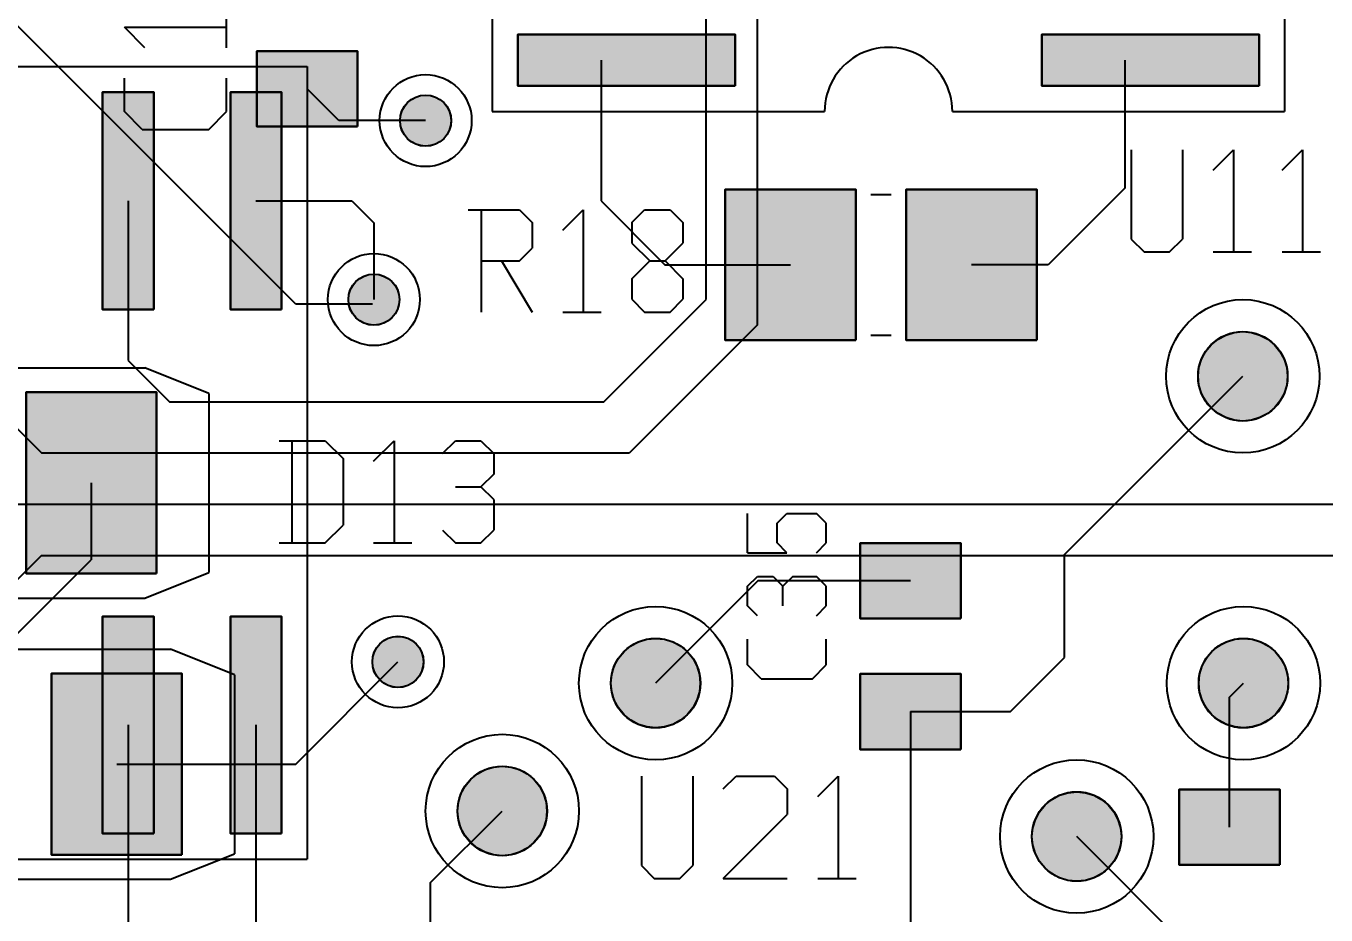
# Model space of a CAD drawing. Header units: millimetres. Extents: x 3 to 131, y 2 to 65.
# Drawn here: x 63 to 75.92, y 21.95 to 30.78 of the extents above; entities that cross this region are included whole.
import ezdxf

# ---------------------------------------------------------------- set-up
doc = ezdxf.new("R2010")
doc.units = ezdxf.units.MM
for name, color, linetype in [('bottom_copper', 7, 'Continuous'), ('bottom_silk', 7, 'Continuous'), ('drill_plated', 7, 'Continuous'), ('top_copper', 7, 'Continuous'), ('top_silk', 7, 'Continuous')]:
    doc.layers.add(name, color=color, linetype=linetype)

msp = doc.modelspace()

# ---------------------------------------------------------------- hatches: boundary and pattern name
at = {"layer": 'bottom_copper', "lineweight": 40}
for points in [[(64.272, 27.968), (63.764, 27.968), (63.764, 30.127), (64.272, 30.127), (64.272, 27.968)], [(65.542, 27.968), (65.034, 27.968), (65.034, 30.127), (65.542, 30.127), (65.542, 27.968)], [(67.223, 29.795), (67.209, 29.747), (67.185, 29.703), (67.154, 29.665), (67.115, 29.633), (67.071, 29.61), (67.023, 29.595), (66.974, 29.59), (66.924, 29.595), (66.877, 29.61), (66.833, 29.633), (66.794, 29.665), (66.763, 29.703), (66.739, 29.747), (66.725, 29.795), (66.72, 29.845), (66.725, 29.894), (66.739, 29.942), (66.763, 29.986), (66.794, 30.024), (66.833, 30.056), (66.877, 30.079), (66.924, 30.094), (66.974, 30.099), (67.023, 30.094), (67.071, 30.079), (67.115, 30.056), (67.154, 30.024), (67.185, 29.986), (67.209, 29.942), (67.223, 29.894), (67.228, 29.845), (67.223, 29.795)], [(66.709, 28.017), (66.694, 27.969), (66.671, 27.925), (66.639, 27.887), (66.601, 27.855), (66.557, 27.832), (66.509, 27.817), (66.46, 27.812), (66.41, 27.817), (66.363, 27.832), (66.319, 27.855), (66.28, 27.887), (66.249, 27.925), (66.225, 27.969), (66.211, 28.017), (66.206, 28.067), (66.211, 28.116), (66.225, 28.164), (66.249, 28.208), (66.28, 28.246), (66.319, 28.278), (66.363, 28.301), (66.41, 28.316), (66.46, 28.32), (66.509, 28.316), (66.557, 28.301), (66.601, 28.278), (66.639, 28.246), (66.671, 28.208), (66.694, 28.164), (66.709, 28.116), (66.714, 28.067), (66.709, 28.017)], [(75.532, 27.218), (75.506, 27.134), (75.465, 27.058), (75.41, 26.99), (75.343, 26.935), (75.266, 26.894), (75.183, 26.869), (75.096, 26.86), (75.009, 26.869), (74.926, 26.894), (74.849, 26.935), (74.781, 26.99), (74.726, 27.058), (74.685, 27.134), (74.66, 27.218), (74.651, 27.305), (74.66, 27.391), (74.685, 27.475), (74.726, 27.551), (74.781, 27.619), (74.849, 27.674), (74.926, 27.715), (75.009, 27.74), (75.096, 27.749), (75.183, 27.74), (75.266, 27.715), (75.343, 27.674), (75.41, 27.619), (75.465, 27.551), (75.506, 27.475), (75.532, 27.391), (75.54, 27.305), (75.532, 27.218)], [(64.272, 22.761), (63.764, 22.761), (63.764, 24.92), (64.272, 24.92), (64.272, 22.761)], [(65.542, 22.761), (65.034, 22.761), (65.034, 24.92), (65.542, 24.92), (65.542, 22.761)], [(66.948, 24.418), (66.933, 24.37), (66.91, 24.326), (66.878, 24.288), (66.84, 24.256), (66.796, 24.233), (66.748, 24.218), (66.699, 24.213), (66.649, 24.218), (66.602, 24.233), (66.558, 24.256), (66.519, 24.288), (66.488, 24.326), (66.464, 24.37), (66.45, 24.418), (66.445, 24.468), (66.45, 24.517), (66.464, 24.565), (66.488, 24.609), (66.519, 24.647), (66.558, 24.679), (66.602, 24.702), (66.649, 24.717), (66.699, 24.721), (66.748, 24.717), (66.796, 24.702), (66.84, 24.679), (66.878, 24.647), (66.91, 24.609), (66.933, 24.565), (66.948, 24.517), (66.953, 24.468), (66.948, 24.418)], [(69.696, 24.17), (69.671, 24.086), (69.629, 24.01), (69.574, 23.942), (69.507, 23.887), (69.43, 23.846), (69.347, 23.821), (69.26, 23.812), (69.173, 23.821), (69.09, 23.846), (69.013, 23.887), (68.946, 23.942), (68.89, 24.01), (68.849, 24.086), (68.824, 24.17), (68.815, 24.256), (68.824, 24.343), (68.849, 24.427), (68.89, 24.503), (68.946, 24.571), (69.013, 24.626), (69.09, 24.667), (69.173, 24.692), (69.26, 24.701), (69.347, 24.692), (69.43, 24.667), (69.507, 24.626), (69.574, 24.571), (69.629, 24.503), (69.671, 24.427), (69.696, 24.343), (69.704, 24.256), (69.696, 24.17)], [(75.538, 24.17), (75.513, 24.086), (75.471, 24.01), (75.416, 23.942), (75.349, 23.887), (75.272, 23.846), (75.189, 23.821), (75.102, 23.812), (75.015, 23.821), (74.932, 23.846), (74.855, 23.887), (74.788, 23.942), (74.732, 24.01), (74.691, 24.086), (74.666, 24.17), (74.657, 24.256), (74.666, 24.343), (74.691, 24.427), (74.732, 24.503), (74.788, 24.571), (74.855, 24.626), (74.932, 24.667), (75.015, 24.692), (75.102, 24.701), (75.189, 24.692), (75.272, 24.667), (75.349, 24.626), (75.416, 24.571), (75.471, 24.503), (75.513, 24.427), (75.538, 24.343), (75.546, 24.256), (75.538, 24.17)], [(68.172, 22.9), (68.147, 22.816), (68.105, 22.74), (68.05, 22.672), (67.983, 22.617), (67.906, 22.576), (67.823, 22.551), (67.736, 22.542), (67.649, 22.551), (67.566, 22.576), (67.489, 22.617), (67.422, 22.672), (67.366, 22.74), (67.325, 22.816), (67.3, 22.9), (67.291, 22.986), (67.3, 23.073), (67.325, 23.157), (67.366, 23.233), (67.422, 23.301), (67.489, 23.356), (67.566, 23.397), (67.649, 23.422), (67.736, 23.431), (67.823, 23.422), (67.906, 23.397), (67.983, 23.356), (68.05, 23.301), (68.105, 23.233), (68.147, 23.157), (68.172, 23.073), (68.18, 22.986), (68.172, 22.9)], [(73.881, 22.646), (73.855, 22.562), (73.814, 22.486), (73.759, 22.418), (73.692, 22.363), (73.615, 22.322), (73.532, 22.297), (73.445, 22.288), (73.358, 22.297), (73.275, 22.322), (73.198, 22.363), (73.13, 22.418), (73.075, 22.486), (73.034, 22.562), (73.009, 22.646), (73, 22.733), (73.009, 22.819), (73.034, 22.903), (73.075, 22.979), (73.13, 23.047), (73.198, 23.102), (73.275, 23.143), (73.358, 23.168), (73.445, 23.177), (73.532, 23.168), (73.615, 23.143), (73.692, 23.102), (73.759, 23.047), (73.814, 22.979), (73.855, 22.903), (73.881, 22.819), (73.889, 22.733), (73.881, 22.646)]]:
    msp.add_hatch(color=7, dxfattribs=at).paths.add_polyline_path(points, flags=0)
at = {"layer": 'drill_plated', "lineweight": 40}
for points in [[(67.223, 29.795), (67.209, 29.747), (67.185, 29.703), (67.154, 29.665), (67.115, 29.633), (67.071, 29.61), (67.023, 29.595), (66.974, 29.59), (66.924, 29.595), (66.877, 29.61), (66.833, 29.633), (66.794, 29.665), (66.763, 29.703), (66.739, 29.747), (66.725, 29.795), (66.72, 29.845), (66.725, 29.894), (66.739, 29.942), (66.763, 29.986), (66.794, 30.024), (66.833, 30.056), (66.877, 30.079), (66.924, 30.094), (66.974, 30.099), (67.023, 30.094), (67.071, 30.079), (67.115, 30.056), (67.154, 30.024), (67.185, 29.986), (67.209, 29.942), (67.223, 29.894), (67.228, 29.845), (67.223, 29.795)], [(66.709, 28.017), (66.694, 27.969), (66.671, 27.925), (66.639, 27.887), (66.601, 27.855), (66.557, 27.832), (66.509, 27.817), (66.46, 27.812), (66.41, 27.817), (66.363, 27.832), (66.319, 27.855), (66.28, 27.887), (66.249, 27.925), (66.225, 27.969), (66.211, 28.017), (66.206, 28.067), (66.211, 28.116), (66.225, 28.164), (66.249, 28.208), (66.28, 28.246), (66.319, 28.278), (66.363, 28.301), (66.41, 28.316), (66.46, 28.32), (66.509, 28.316), (66.557, 28.301), (66.601, 28.278), (66.639, 28.246), (66.671, 28.208), (66.694, 28.164), (66.709, 28.116), (66.714, 28.067), (66.709, 28.017)], [(75.532, 27.218), (75.506, 27.134), (75.465, 27.058), (75.41, 26.99), (75.343, 26.935), (75.266, 26.894), (75.183, 26.869), (75.096, 26.86), (75.009, 26.869), (74.926, 26.894), (74.849, 26.935), (74.781, 26.99), (74.726, 27.058), (74.685, 27.134), (74.66, 27.218), (74.651, 27.305), (74.66, 27.391), (74.685, 27.475), (74.726, 27.551), (74.781, 27.619), (74.849, 27.674), (74.926, 27.715), (75.009, 27.74), (75.096, 27.749), (75.183, 27.74), (75.266, 27.715), (75.343, 27.674), (75.41, 27.619), (75.465, 27.551), (75.506, 27.475), (75.532, 27.391), (75.54, 27.305), (75.532, 27.218)], [(66.948, 24.418), (66.933, 24.37), (66.91, 24.326), (66.878, 24.288), (66.84, 24.256), (66.796, 24.233), (66.748, 24.218), (66.699, 24.213), (66.649, 24.218), (66.602, 24.233), (66.558, 24.256), (66.519, 24.288), (66.488, 24.326), (66.464, 24.37), (66.45, 24.418), (66.445, 24.468), (66.45, 24.517), (66.464, 24.565), (66.488, 24.609), (66.519, 24.647), (66.558, 24.679), (66.602, 24.702), (66.649, 24.717), (66.699, 24.721), (66.748, 24.717), (66.796, 24.702), (66.84, 24.679), (66.878, 24.647), (66.91, 24.609), (66.933, 24.565), (66.948, 24.517), (66.953, 24.468), (66.948, 24.418)], [(69.696, 24.17), (69.671, 24.086), (69.629, 24.01), (69.574, 23.942), (69.507, 23.887), (69.43, 23.846), (69.347, 23.821), (69.26, 23.812), (69.173, 23.821), (69.09, 23.846), (69.013, 23.887), (68.946, 23.942), (68.89, 24.01), (68.849, 24.086), (68.824, 24.17), (68.815, 24.256), (68.824, 24.343), (68.849, 24.427), (68.89, 24.503), (68.946, 24.571), (69.013, 24.626), (69.09, 24.667), (69.173, 24.692), (69.26, 24.701), (69.347, 24.692), (69.43, 24.667), (69.507, 24.626), (69.574, 24.571), (69.629, 24.503), (69.671, 24.427), (69.696, 24.343), (69.704, 24.256), (69.696, 24.17)], [(75.538, 24.17), (75.513, 24.086), (75.471, 24.01), (75.416, 23.942), (75.349, 23.887), (75.272, 23.846), (75.189, 23.821), (75.102, 23.812), (75.015, 23.821), (74.932, 23.846), (74.855, 23.887), (74.788, 23.942), (74.732, 24.01), (74.691, 24.086), (74.666, 24.17), (74.657, 24.256), (74.666, 24.343), (74.691, 24.427), (74.732, 24.503), (74.788, 24.571), (74.855, 24.626), (74.932, 24.667), (75.015, 24.692), (75.102, 24.701), (75.189, 24.692), (75.272, 24.667), (75.349, 24.626), (75.416, 24.571), (75.471, 24.503), (75.513, 24.427), (75.538, 24.343), (75.546, 24.256), (75.538, 24.17)], [(68.172, 22.9), (68.147, 22.816), (68.105, 22.74), (68.05, 22.672), (67.983, 22.617), (67.906, 22.576), (67.823, 22.551), (67.736, 22.542), (67.649, 22.551), (67.566, 22.576), (67.489, 22.617), (67.422, 22.672), (67.366, 22.74), (67.325, 22.816), (67.3, 22.9), (67.291, 22.986), (67.3, 23.073), (67.325, 23.157), (67.366, 23.233), (67.422, 23.301), (67.489, 23.356), (67.566, 23.397), (67.649, 23.422), (67.736, 23.431), (67.823, 23.422), (67.906, 23.397), (67.983, 23.356), (68.05, 23.301), (68.105, 23.233), (68.147, 23.157), (68.172, 23.073), (68.18, 22.986), (68.172, 22.9)], [(73.881, 22.646), (73.855, 22.562), (73.814, 22.486), (73.759, 22.418), (73.692, 22.363), (73.615, 22.322), (73.532, 22.297), (73.445, 22.288), (73.358, 22.297), (73.275, 22.322), (73.198, 22.363), (73.13, 22.418), (73.075, 22.486), (73.034, 22.562), (73.009, 22.646), (73, 22.733), (73.009, 22.819), (73.034, 22.903), (73.075, 22.979), (73.13, 23.047), (73.198, 23.102), (73.275, 23.143), (73.358, 23.168), (73.445, 23.177), (73.532, 23.168), (73.615, 23.143), (73.692, 23.102), (73.759, 23.047), (73.814, 22.979), (73.855, 22.903), (73.881, 22.819), (73.889, 22.733), (73.881, 22.646)]]:
    msp.add_hatch(color=7, dxfattribs=at).paths.add_polyline_path(points, flags=0)
at = {"layer": 'top_copper', "lineweight": 40}
for points in [[(70.05, 30.191), (67.891, 30.191), (67.891, 30.699), (70.05, 30.699), (70.05, 30.191)], [(75.257, 30.191), (73.098, 30.191), (73.098, 30.699), (75.257, 30.699), (75.257, 30.191)], [(66.296, 29.786), (65.296, 29.786), (65.296, 30.535), (66.296, 30.535), (66.296, 29.786)], [(67.223, 29.795), (67.209, 29.747), (67.185, 29.703), (67.154, 29.665), (67.115, 29.633), (67.071, 29.61), (67.023, 29.595), (66.974, 29.59), (66.924, 29.595), (66.877, 29.61), (66.833, 29.633), (66.794, 29.665), (66.763, 29.703), (66.739, 29.747), (66.725, 29.795), (66.72, 29.845), (66.725, 29.894), (66.739, 29.942), (66.763, 29.986), (66.794, 30.024), (66.833, 30.056), (66.877, 30.079), (66.924, 30.094), (66.974, 30.099), (67.023, 30.094), (67.071, 30.079), (67.115, 30.056), (67.154, 30.024), (67.185, 29.986), (67.209, 29.942), (67.223, 29.894), (67.228, 29.845), (67.223, 29.795)], [(71.25, 27.663), (69.95, 27.663), (69.95, 29.162), (71.25, 29.162), (71.25, 27.663)], [(73.05, 27.663), (71.75, 27.663), (71.75, 29.162), (73.05, 29.162), (73.05, 27.663)], [(66.709, 28.017), (66.694, 27.969), (66.671, 27.925), (66.639, 27.887), (66.601, 27.855), (66.557, 27.832), (66.509, 27.817), (66.46, 27.812), (66.41, 27.817), (66.363, 27.832), (66.319, 27.855), (66.28, 27.887), (66.249, 27.925), (66.225, 27.969), (66.211, 28.017), (66.206, 28.067), (66.211, 28.116), (66.225, 28.164), (66.249, 28.208), (66.28, 28.246), (66.319, 28.278), (66.363, 28.301), (66.41, 28.316), (66.46, 28.32), (66.509, 28.316), (66.557, 28.301), (66.601, 28.278), (66.639, 28.246), (66.671, 28.208), (66.694, 28.164), (66.709, 28.116), (66.714, 28.067), (66.709, 28.017)], [(75.532, 27.218), (75.506, 27.134), (75.465, 27.058), (75.41, 26.99), (75.343, 26.935), (75.266, 26.894), (75.183, 26.869), (75.096, 26.86), (75.009, 26.869), (74.926, 26.894), (74.849, 26.935), (74.781, 26.99), (74.726, 27.058), (74.685, 27.134), (74.66, 27.218), (74.651, 27.305), (74.66, 27.391), (74.685, 27.475), (74.726, 27.551), (74.781, 27.619), (74.849, 27.674), (74.926, 27.715), (75.009, 27.74), (75.096, 27.749), (75.183, 27.74), (75.266, 27.715), (75.343, 27.674), (75.41, 27.619), (75.465, 27.551), (75.506, 27.475), (75.532, 27.391), (75.54, 27.305), (75.532, 27.218)], [(64.299, 25.344), (63.003, 25.344), (63.003, 27.147), (64.299, 27.147), (64.299, 25.344)], [(72.294, 24.898), (71.294, 24.898), (71.294, 25.648), (72.294, 25.648), (72.294, 24.898)], [(66.948, 24.418), (66.933, 24.37), (66.91, 24.326), (66.878, 24.288), (66.84, 24.256), (66.796, 24.233), (66.748, 24.218), (66.699, 24.213), (66.649, 24.218), (66.602, 24.233), (66.558, 24.256), (66.519, 24.288), (66.488, 24.326), (66.464, 24.37), (66.45, 24.418), (66.445, 24.468), (66.45, 24.517), (66.464, 24.565), (66.488, 24.609), (66.519, 24.647), (66.558, 24.679), (66.602, 24.702), (66.649, 24.717), (66.699, 24.721), (66.748, 24.717), (66.796, 24.702), (66.84, 24.679), (66.878, 24.647), (66.91, 24.609), (66.933, 24.565), (66.948, 24.517), (66.953, 24.468), (66.948, 24.418)], [(69.696, 24.17), (69.671, 24.086), (69.629, 24.01), (69.574, 23.942), (69.507, 23.887), (69.43, 23.846), (69.347, 23.821), (69.26, 23.812), (69.173, 23.821), (69.09, 23.846), (69.013, 23.887), (68.946, 23.942), (68.89, 24.01), (68.849, 24.086), (68.824, 24.17), (68.815, 24.256), (68.824, 24.343), (68.849, 24.427), (68.89, 24.503), (68.946, 24.571), (69.013, 24.626), (69.09, 24.667), (69.173, 24.692), (69.26, 24.701), (69.347, 24.692), (69.43, 24.667), (69.507, 24.626), (69.574, 24.571), (69.629, 24.503), (69.671, 24.427), (69.696, 24.343), (69.704, 24.256), (69.696, 24.17)], [(75.538, 24.17), (75.513, 24.086), (75.471, 24.01), (75.416, 23.942), (75.349, 23.887), (75.272, 23.846), (75.189, 23.821), (75.102, 23.812), (75.015, 23.821), (74.932, 23.846), (74.855, 23.887), (74.788, 23.942), (74.732, 24.01), (74.691, 24.086), (74.666, 24.17), (74.657, 24.256), (74.666, 24.343), (74.691, 24.427), (74.732, 24.503), (74.788, 24.571), (74.855, 24.626), (74.932, 24.667), (75.015, 24.692), (75.102, 24.701), (75.189, 24.692), (75.272, 24.667), (75.349, 24.626), (75.416, 24.571), (75.471, 24.503), (75.513, 24.427), (75.538, 24.343), (75.546, 24.256), (75.538, 24.17)], [(64.552, 22.55), (63.257, 22.55), (63.257, 24.353), (64.552, 24.353), (64.552, 22.55)], [(72.294, 23.598), (71.294, 23.598), (71.294, 24.348), (72.294, 24.348), (72.294, 23.598)], [(68.172, 22.9), (68.147, 22.816), (68.105, 22.74), (68.05, 22.672), (67.983, 22.617), (67.906, 22.576), (67.823, 22.551), (67.736, 22.542), (67.649, 22.551), (67.566, 22.576), (67.489, 22.617), (67.422, 22.672), (67.366, 22.74), (67.325, 22.816), (67.3, 22.9), (67.291, 22.986), (67.3, 23.073), (67.325, 23.157), (67.366, 23.233), (67.422, 23.301), (67.489, 23.356), (67.566, 23.397), (67.649, 23.422), (67.736, 23.431), (67.823, 23.422), (67.906, 23.397), (67.983, 23.356), (68.05, 23.301), (68.105, 23.233), (68.147, 23.157), (68.172, 23.073), (68.18, 22.986), (68.172, 22.9)], [(73.881, 22.646), (73.855, 22.562), (73.814, 22.486), (73.759, 22.418), (73.692, 22.363), (73.615, 22.322), (73.532, 22.297), (73.445, 22.288), (73.358, 22.297), (73.275, 22.322), (73.198, 22.363), (73.13, 22.418), (73.075, 22.486), (73.034, 22.562), (73.009, 22.646), (73, 22.733), (73.009, 22.819), (73.034, 22.903), (73.075, 22.979), (73.13, 23.047), (73.198, 23.102), (73.275, 23.143), (73.358, 23.168), (73.445, 23.177), (73.532, 23.168), (73.615, 23.143), (73.692, 23.102), (73.759, 23.047), (73.814, 22.979), (73.855, 22.903), (73.881, 22.819), (73.889, 22.733), (73.881, 22.646)], [(75.462, 22.45), (74.462, 22.45), (74.462, 23.2), (75.462, 23.2), (75.462, 22.45)]]:
    msp.add_hatch(color=7, dxfattribs=at).paths.add_polyline_path(points, flags=0)

# ---------------------------------------------------------------- linework, layer by layer
at = {"layer": 'bottom_copper', "color": 7, "lineweight": 40}
for p, q in [((69.762, 28.067), (69.762, 34.416)), ((70.27, 34.163), (70.27, 27.812)), ((64.272, 30.127), (63.764, 30.127)), ((63.764, 30.127), (63.764, 27.968)), ((64.272, 27.968), (64.272, 30.127)), ((65.542, 30.127), (65.034, 30.127)), ((65.034, 30.127), (65.034, 27.968)), ((65.542, 27.968), (65.542, 30.127)), ((64.018, 29.048), (64.018, 27.461)), ((65.288, 29.048), (66.241, 29.048)), ((66.241, 29.048), (66.46, 28.828)), ((66.46, 28.828), (66.46, 28.067)), ((68.746, 27.05), (69.762, 28.067)), ((63.764, 27.968), (64.272, 27.968)), ((65.034, 27.968), (65.542, 27.968)), ((70.27, 27.812), (69, 26.543)), ((64.018, 27.461), (64.428, 27.05)), ((64.428, 27.05), (68.746, 27.05)), ((62.748, 26.953), (63.158, 26.543)), ((63.158, 26.543), (69, 26.543)), ((62.396, 26.035), (80.938, 26.035)), ((63.158, 25.526), (62.748, 25.117)), ((63.158, 25.526), (80.684, 25.526)), ((64.272, 24.92), (63.764, 24.92)), ((63.764, 24.92), (63.764, 22.761)), ((64.272, 22.761), (64.272, 24.92)), ((65.542, 24.92), (65.034, 24.92)), ((65.034, 24.92), (65.034, 22.761)), ((65.542, 22.761), (65.542, 24.92)), ((64.018, 23.841), (64.018, 21.307)), ((65.288, 23.841), (65.288, 20.545)), ((63.764, 22.761), (64.272, 22.761)), ((65.034, 22.761), (65.542, 22.761))]:
    msp.add_line(p, q, dxfattribs=at)
for points in [[(64.272, 27.968), (63.764, 27.968), (63.764, 30.127), (64.272, 30.127), (64.272, 27.968)], [(65.542, 27.968), (65.034, 27.968), (65.034, 30.127), (65.542, 30.127), (65.542, 27.968)], [(67.223, 29.795), (67.209, 29.747), (67.185, 29.703), (67.154, 29.665), (67.115, 29.633), (67.071, 29.61), (67.023, 29.595), (66.974, 29.59), (66.924, 29.595), (66.877, 29.61), (66.833, 29.633), (66.794, 29.665), (66.763, 29.703), (66.739, 29.747), (66.725, 29.795), (66.72, 29.845), (66.725, 29.894), (66.739, 29.942), (66.763, 29.986), (66.794, 30.024), (66.833, 30.056), (66.877, 30.079), (66.924, 30.094), (66.974, 30.099), (67.023, 30.094), (67.071, 30.079), (67.115, 30.056), (67.154, 30.024), (67.185, 29.986), (67.209, 29.942), (67.223, 29.894), (67.228, 29.845), (67.223, 29.795)], [(66.709, 28.017), (66.694, 27.969), (66.671, 27.925), (66.639, 27.887), (66.601, 27.855), (66.557, 27.832), (66.509, 27.817), (66.46, 27.812), (66.41, 27.817), (66.363, 27.832), (66.319, 27.855), (66.28, 27.887), (66.249, 27.925), (66.225, 27.969), (66.211, 28.017), (66.206, 28.067), (66.211, 28.116), (66.225, 28.164), (66.249, 28.208), (66.28, 28.246), (66.319, 28.278), (66.363, 28.301), (66.41, 28.316), (66.46, 28.32), (66.509, 28.316), (66.557, 28.301), (66.601, 28.278), (66.639, 28.246), (66.671, 28.208), (66.694, 28.164), (66.709, 28.116), (66.714, 28.067), (66.709, 28.017)], [(75.532, 27.218), (75.506, 27.134), (75.465, 27.058), (75.41, 26.99), (75.343, 26.935), (75.266, 26.894), (75.183, 26.869), (75.096, 26.86), (75.009, 26.869), (74.926, 26.894), (74.849, 26.935), (74.781, 26.99), (74.726, 27.058), (74.685, 27.134), (74.66, 27.218), (74.651, 27.305), (74.66, 27.391), (74.685, 27.475), (74.726, 27.551), (74.781, 27.619), (74.849, 27.674), (74.926, 27.715), (75.009, 27.74), (75.096, 27.749), (75.183, 27.74), (75.266, 27.715), (75.343, 27.674), (75.41, 27.619), (75.465, 27.551), (75.506, 27.475), (75.532, 27.391), (75.54, 27.305), (75.532, 27.218)], [(64.272, 22.761), (63.764, 22.761), (63.764, 24.92), (64.272, 24.92), (64.272, 22.761)], [(65.542, 22.761), (65.034, 22.761), (65.034, 24.92), (65.542, 24.92), (65.542, 22.761)], [(66.948, 24.418), (66.933, 24.37), (66.91, 24.326), (66.878, 24.288), (66.84, 24.256), (66.796, 24.233), (66.748, 24.218), (66.699, 24.213), (66.649, 24.218), (66.602, 24.233), (66.558, 24.256), (66.519, 24.288), (66.488, 24.326), (66.464, 24.37), (66.45, 24.418), (66.445, 24.468), (66.45, 24.517), (66.464, 24.565), (66.488, 24.609), (66.519, 24.647), (66.558, 24.679), (66.602, 24.702), (66.649, 24.717), (66.699, 24.721), (66.748, 24.717), (66.796, 24.702), (66.84, 24.679), (66.878, 24.647), (66.91, 24.609), (66.933, 24.565), (66.948, 24.517), (66.953, 24.468), (66.948, 24.418)], [(69.696, 24.17), (69.671, 24.086), (69.629, 24.01), (69.574, 23.942), (69.507, 23.887), (69.43, 23.846), (69.347, 23.821), (69.26, 23.812), (69.173, 23.821), (69.09, 23.846), (69.013, 23.887), (68.946, 23.942), (68.89, 24.01), (68.849, 24.086), (68.824, 24.17), (68.815, 24.256), (68.824, 24.343), (68.849, 24.427), (68.89, 24.503), (68.946, 24.571), (69.013, 24.626), (69.09, 24.667), (69.173, 24.692), (69.26, 24.701), (69.347, 24.692), (69.43, 24.667), (69.507, 24.626), (69.574, 24.571), (69.629, 24.503), (69.671, 24.427), (69.696, 24.343), (69.704, 24.256), (69.696, 24.17)], [(75.538, 24.17), (75.513, 24.086), (75.471, 24.01), (75.416, 23.942), (75.349, 23.887), (75.272, 23.846), (75.189, 23.821), (75.102, 23.812), (75.015, 23.821), (74.932, 23.846), (74.855, 23.887), (74.788, 23.942), (74.732, 24.01), (74.691, 24.086), (74.666, 24.17), (74.657, 24.256), (74.666, 24.343), (74.691, 24.427), (74.732, 24.503), (74.788, 24.571), (74.855, 24.626), (74.932, 24.667), (75.015, 24.692), (75.102, 24.701), (75.189, 24.692), (75.272, 24.667), (75.349, 24.626), (75.416, 24.571), (75.471, 24.503), (75.513, 24.427), (75.538, 24.343), (75.546, 24.256), (75.538, 24.17)], [(68.172, 22.9), (68.147, 22.816), (68.105, 22.74), (68.05, 22.672), (67.983, 22.617), (67.906, 22.576), (67.823, 22.551), (67.736, 22.542), (67.649, 22.551), (67.566, 22.576), (67.489, 22.617), (67.422, 22.672), (67.366, 22.74), (67.325, 22.816), (67.3, 22.9), (67.291, 22.986), (67.3, 23.073), (67.325, 23.157), (67.366, 23.233), (67.422, 23.301), (67.489, 23.356), (67.566, 23.397), (67.649, 23.422), (67.736, 23.431), (67.823, 23.422), (67.906, 23.397), (67.983, 23.356), (68.05, 23.301), (68.105, 23.233), (68.147, 23.157), (68.172, 23.073), (68.18, 22.986), (68.172, 22.9)], [(73.881, 22.646), (73.855, 22.562), (73.814, 22.486), (73.759, 22.418), (73.692, 22.363), (73.615, 22.322), (73.532, 22.297), (73.445, 22.288), (73.358, 22.297), (73.275, 22.322), (73.198, 22.363), (73.13, 22.418), (73.075, 22.486), (73.034, 22.562), (73.009, 22.646), (73, 22.733), (73.009, 22.819), (73.034, 22.903), (73.075, 22.979), (73.13, 23.047), (73.198, 23.102), (73.275, 23.143), (73.358, 23.168), (73.445, 23.177), (73.532, 23.168), (73.615, 23.143), (73.692, 23.102), (73.759, 23.047), (73.814, 22.979), (73.855, 22.903), (73.881, 22.819), (73.889, 22.733), (73.881, 22.646)]]:
    msp.add_lwpolyline(points, close=True, dxfattribs=at)
for centre, major_axis in [((66.974, 29.845), (0.457, 0)), ((66.974, 29.845), (0.254, 0)), ((66.46, 28.067), (0.457, 0)), ((66.46, 28.067), (0.254, 0)), ((75.096, 27.305), (0.762, 0)), ((75.096, 27.305), (0.445, 0)), ((69.26, 24.256), (0.762, 0)), ((75.102, 24.256), (0.762, 0)), ((66.699, 24.468), (0.457, 0)), ((66.699, 24.468), (0.254, 0)), ((69.26, 24.256), (0.445, 0)), ((75.102, 24.256), (0.445, 0)), ((67.736, 22.986), (0.762, 0)), ((67.736, 22.986), (0.445, 0)), ((73.445, 22.733), (0.762, 0)), ((73.445, 22.733), (0.445, 0))]:
    msp.add_ellipse(centre, major_axis=major_axis, ratio=1, dxfattribs=at)
at = {"layer": 'bottom_silk', "color": 7, "lineweight": 40}
for p, q in [((55.89, 30.381), (65.796, 30.381)), ((65.796, 30.381), (65.796, 22.507)), ((55.89, 22.507), (65.796, 22.507))]:
    msp.add_line(p, q, dxfattribs=at)
at = {"layer": 'drill_plated', "color": 7, "lineweight": 40}
for points in [[(67.223, 29.795), (67.209, 29.747), (67.185, 29.703), (67.154, 29.665), (67.115, 29.633), (67.071, 29.61), (67.023, 29.595), (66.974, 29.59), (66.924, 29.595), (66.877, 29.61), (66.833, 29.633), (66.794, 29.665), (66.763, 29.703), (66.739, 29.747), (66.725, 29.795), (66.72, 29.845), (66.725, 29.894), (66.739, 29.942), (66.763, 29.986), (66.794, 30.024), (66.833, 30.056), (66.877, 30.079), (66.924, 30.094), (66.974, 30.099), (67.023, 30.094), (67.071, 30.079), (67.115, 30.056), (67.154, 30.024), (67.185, 29.986), (67.209, 29.942), (67.223, 29.894), (67.228, 29.845), (67.223, 29.795)], [(66.709, 28.017), (66.694, 27.969), (66.671, 27.925), (66.639, 27.887), (66.601, 27.855), (66.557, 27.832), (66.509, 27.817), (66.46, 27.812), (66.41, 27.817), (66.363, 27.832), (66.319, 27.855), (66.28, 27.887), (66.249, 27.925), (66.225, 27.969), (66.211, 28.017), (66.206, 28.067), (66.211, 28.116), (66.225, 28.164), (66.249, 28.208), (66.28, 28.246), (66.319, 28.278), (66.363, 28.301), (66.41, 28.316), (66.46, 28.32), (66.509, 28.316), (66.557, 28.301), (66.601, 28.278), (66.639, 28.246), (66.671, 28.208), (66.694, 28.164), (66.709, 28.116), (66.714, 28.067), (66.709, 28.017)], [(75.532, 27.218), (75.506, 27.134), (75.465, 27.058), (75.41, 26.99), (75.343, 26.935), (75.266, 26.894), (75.183, 26.869), (75.096, 26.86), (75.009, 26.869), (74.926, 26.894), (74.849, 26.935), (74.781, 26.99), (74.726, 27.058), (74.685, 27.134), (74.66, 27.218), (74.651, 27.305), (74.66, 27.391), (74.685, 27.475), (74.726, 27.551), (74.781, 27.619), (74.849, 27.674), (74.926, 27.715), (75.009, 27.74), (75.096, 27.749), (75.183, 27.74), (75.266, 27.715), (75.343, 27.674), (75.41, 27.619), (75.465, 27.551), (75.506, 27.475), (75.532, 27.391), (75.54, 27.305), (75.532, 27.218)], [(66.948, 24.418), (66.933, 24.37), (66.91, 24.326), (66.878, 24.288), (66.84, 24.256), (66.796, 24.233), (66.748, 24.218), (66.699, 24.213), (66.649, 24.218), (66.602, 24.233), (66.558, 24.256), (66.519, 24.288), (66.488, 24.326), (66.464, 24.37), (66.45, 24.418), (66.445, 24.468), (66.45, 24.517), (66.464, 24.565), (66.488, 24.609), (66.519, 24.647), (66.558, 24.679), (66.602, 24.702), (66.649, 24.717), (66.699, 24.721), (66.748, 24.717), (66.796, 24.702), (66.84, 24.679), (66.878, 24.647), (66.91, 24.609), (66.933, 24.565), (66.948, 24.517), (66.953, 24.468), (66.948, 24.418)], [(69.696, 24.17), (69.671, 24.086), (69.629, 24.01), (69.574, 23.942), (69.507, 23.887), (69.43, 23.846), (69.347, 23.821), (69.26, 23.812), (69.173, 23.821), (69.09, 23.846), (69.013, 23.887), (68.946, 23.942), (68.89, 24.01), (68.849, 24.086), (68.824, 24.17), (68.815, 24.256), (68.824, 24.343), (68.849, 24.427), (68.89, 24.503), (68.946, 24.571), (69.013, 24.626), (69.09, 24.667), (69.173, 24.692), (69.26, 24.701), (69.347, 24.692), (69.43, 24.667), (69.507, 24.626), (69.574, 24.571), (69.629, 24.503), (69.671, 24.427), (69.696, 24.343), (69.704, 24.256), (69.696, 24.17)], [(75.538, 24.17), (75.513, 24.086), (75.471, 24.01), (75.416, 23.942), (75.349, 23.887), (75.272, 23.846), (75.189, 23.821), (75.102, 23.812), (75.015, 23.821), (74.932, 23.846), (74.855, 23.887), (74.788, 23.942), (74.732, 24.01), (74.691, 24.086), (74.666, 24.17), (74.657, 24.256), (74.666, 24.343), (74.691, 24.427), (74.732, 24.503), (74.788, 24.571), (74.855, 24.626), (74.932, 24.667), (75.015, 24.692), (75.102, 24.701), (75.189, 24.692), (75.272, 24.667), (75.349, 24.626), (75.416, 24.571), (75.471, 24.503), (75.513, 24.427), (75.538, 24.343), (75.546, 24.256), (75.538, 24.17)], [(68.172, 22.9), (68.147, 22.816), (68.105, 22.74), (68.05, 22.672), (67.983, 22.617), (67.906, 22.576), (67.823, 22.551), (67.736, 22.542), (67.649, 22.551), (67.566, 22.576), (67.489, 22.617), (67.422, 22.672), (67.366, 22.74), (67.325, 22.816), (67.3, 22.9), (67.291, 22.986), (67.3, 23.073), (67.325, 23.157), (67.366, 23.233), (67.422, 23.301), (67.489, 23.356), (67.566, 23.397), (67.649, 23.422), (67.736, 23.431), (67.823, 23.422), (67.906, 23.397), (67.983, 23.356), (68.05, 23.301), (68.105, 23.233), (68.147, 23.157), (68.172, 23.073), (68.18, 22.986), (68.172, 22.9)], [(73.881, 22.646), (73.855, 22.562), (73.814, 22.486), (73.759, 22.418), (73.692, 22.363), (73.615, 22.322), (73.532, 22.297), (73.445, 22.288), (73.358, 22.297), (73.275, 22.322), (73.198, 22.363), (73.13, 22.418), (73.075, 22.486), (73.034, 22.562), (73.009, 22.646), (73, 22.733), (73.009, 22.819), (73.034, 22.903), (73.075, 22.979), (73.13, 23.047), (73.198, 23.102), (73.275, 23.143), (73.358, 23.168), (73.445, 23.177), (73.532, 23.168), (73.615, 23.143), (73.692, 23.102), (73.759, 23.047), (73.814, 22.979), (73.855, 22.903), (73.881, 22.819), (73.889, 22.733), (73.881, 22.646)]]:
    msp.add_lwpolyline(points, close=True, dxfattribs=at)
for centre, major_axis in [((66.974, 29.845), (0.254, 0)), ((66.46, 28.067), (0.254, 0)), ((75.096, 27.305), (0.445, 0)), ((66.699, 24.468), (0.254, 0)), ((69.26, 24.256), (0.445, 0)), ((75.102, 24.256), (0.445, 0)), ((67.736, 22.986), (0.445, 0)), ((73.445, 22.733), (0.445, 0))]:
    msp.add_ellipse(centre, major_axis=major_axis, ratio=1, dxfattribs=at)
at = {"layer": 'top_copper', "color": 7, "lineweight": 40}
for p, q in [((65.683, 28.023), (62.889, 30.817)), ((67.891, 30.699), (67.891, 30.191)), ((70.05, 30.699), (67.891, 30.699)), ((70.05, 30.191), (70.05, 30.699)), ((73.098, 30.699), (73.098, 30.191)), ((75.257, 30.699), (73.098, 30.699)), ((75.257, 30.191), (75.257, 30.699)), ((65.296, 30.535), (65.296, 29.786)), ((66.296, 30.535), (65.296, 30.535)), ((66.296, 29.786), (66.296, 30.535)), ((68.717, 30.445), (68.717, 29.048)), ((73.924, 30.445), (73.924, 29.175)), ((66.112, 29.845), (65.796, 30.161)), ((67.891, 30.191), (70.05, 30.191)), ((73.098, 30.191), (75.257, 30.191)), ((65.296, 29.786), (66.296, 29.786)), ((66.974, 29.845), (66.112, 29.845)), ((71.25, 29.162), (69.95, 29.162)), ((69.95, 29.162), (69.95, 27.663)), ((71.25, 27.663), (71.25, 29.162)), ((73.05, 29.162), (71.75, 29.162)), ((71.75, 29.162), (71.75, 27.663)), ((73.05, 27.663), (73.05, 29.162)), ((73.924, 29.175), (73.162, 28.413)), ((68.717, 29.048), (69.352, 28.413)), ((69.352, 28.413), (70.6, 28.413)), ((73.162, 28.413), (72.4, 28.413)), ((66.445, 28.023), (65.683, 28.023)), ((69.95, 27.663), (71.25, 27.663)), ((71.75, 27.663), (73.05, 27.663)), ((73.324, 25.533), (75.096, 27.305)), ((64.299, 27.147), (63.003, 27.147)), ((63.003, 27.147), (63.003, 25.344)), ((64.299, 25.344), (64.299, 27.147)), ((63.651, 26.245), (63.651, 25.483)), ((71.294, 25.648), (71.294, 24.898)), ((72.294, 25.648), (71.294, 25.648)), ((72.294, 24.898), (72.294, 25.648)), ((62.025, 23.858), (63.651, 25.483)), ((73.324, 24.511), (73.324, 25.533)), ((63.003, 25.344), (64.299, 25.344)), ((70.276, 25.273), (69.26, 24.256)), ((71.794, 25.273), (70.276, 25.273)), ((71.294, 24.898), (72.294, 24.898)), ((65.683, 23.451), (66.699, 24.468)), ((72.786, 23.973), (73.324, 24.511)), ((64.552, 24.353), (63.257, 24.353)), ((63.257, 24.353), (63.257, 22.55)), ((64.552, 22.55), (64.552, 24.353)), ((71.294, 24.348), (71.294, 23.598)), ((72.294, 24.348), (71.294, 24.348)), ((72.294, 23.598), (72.294, 24.348)), ((74.962, 24.116), (75.102, 24.256)), ((74.962, 22.825), (74.962, 24.116)), ((71.794, 23.973), (72.786, 23.973)), ((71.794, 23.973), (71.794, 21.865)), ((71.294, 23.598), (72.294, 23.598)), ((63.905, 23.451), (65.683, 23.451)), ((74.462, 23.2), (74.462, 22.45)), ((75.462, 23.2), (74.462, 23.2)), ((75.462, 22.45), (75.462, 23.2)), ((67.024, 22.275), (67.736, 22.986)), ((74.653, 21.525), (73.445, 22.733)), ((63.257, 22.55), (64.552, 22.55)), ((74.462, 22.45), (75.462, 22.45)), ((67.024, 21.428), (67.024, 22.275))]:
    msp.add_line(p, q, dxfattribs=at)
for points in [[(70.05, 30.191), (67.891, 30.191), (67.891, 30.699), (70.05, 30.699), (70.05, 30.191)], [(75.257, 30.191), (73.098, 30.191), (73.098, 30.699), (75.257, 30.699), (75.257, 30.191)], [(66.296, 29.786), (65.296, 29.786), (65.296, 30.535), (66.296, 30.535), (66.296, 29.786)], [(67.223, 29.795), (67.209, 29.747), (67.185, 29.703), (67.154, 29.665), (67.115, 29.633), (67.071, 29.61), (67.023, 29.595), (66.974, 29.59), (66.924, 29.595), (66.877, 29.61), (66.833, 29.633), (66.794, 29.665), (66.763, 29.703), (66.739, 29.747), (66.725, 29.795), (66.72, 29.845), (66.725, 29.894), (66.739, 29.942), (66.763, 29.986), (66.794, 30.024), (66.833, 30.056), (66.877, 30.079), (66.924, 30.094), (66.974, 30.099), (67.023, 30.094), (67.071, 30.079), (67.115, 30.056), (67.154, 30.024), (67.185, 29.986), (67.209, 29.942), (67.223, 29.894), (67.228, 29.845), (67.223, 29.795)], [(71.25, 27.663), (69.95, 27.663), (69.95, 29.162), (71.25, 29.162), (71.25, 27.663)], [(73.05, 27.663), (71.75, 27.663), (71.75, 29.162), (73.05, 29.162), (73.05, 27.663)], [(66.709, 28.017), (66.694, 27.969), (66.671, 27.925), (66.639, 27.887), (66.601, 27.855), (66.557, 27.832), (66.509, 27.817), (66.46, 27.812), (66.41, 27.817), (66.363, 27.832), (66.319, 27.855), (66.28, 27.887), (66.249, 27.925), (66.225, 27.969), (66.211, 28.017), (66.206, 28.067), (66.211, 28.116), (66.225, 28.164), (66.249, 28.208), (66.28, 28.246), (66.319, 28.278), (66.363, 28.301), (66.41, 28.316), (66.46, 28.32), (66.509, 28.316), (66.557, 28.301), (66.601, 28.278), (66.639, 28.246), (66.671, 28.208), (66.694, 28.164), (66.709, 28.116), (66.714, 28.067), (66.709, 28.017)], [(75.532, 27.218), (75.506, 27.134), (75.465, 27.058), (75.41, 26.99), (75.343, 26.935), (75.266, 26.894), (75.183, 26.869), (75.096, 26.86), (75.009, 26.869), (74.926, 26.894), (74.849, 26.935), (74.781, 26.99), (74.726, 27.058), (74.685, 27.134), (74.66, 27.218), (74.651, 27.305), (74.66, 27.391), (74.685, 27.475), (74.726, 27.551), (74.781, 27.619), (74.849, 27.674), (74.926, 27.715), (75.009, 27.74), (75.096, 27.749), (75.183, 27.74), (75.266, 27.715), (75.343, 27.674), (75.41, 27.619), (75.465, 27.551), (75.506, 27.475), (75.532, 27.391), (75.54, 27.305), (75.532, 27.218)], [(64.299, 25.344), (63.003, 25.344), (63.003, 27.147), (64.299, 27.147), (64.299, 25.344)], [(72.294, 24.898), (71.294, 24.898), (71.294, 25.648), (72.294, 25.648), (72.294, 24.898)], [(66.948, 24.418), (66.933, 24.37), (66.91, 24.326), (66.878, 24.288), (66.84, 24.256), (66.796, 24.233), (66.748, 24.218), (66.699, 24.213), (66.649, 24.218), (66.602, 24.233), (66.558, 24.256), (66.519, 24.288), (66.488, 24.326), (66.464, 24.37), (66.45, 24.418), (66.445, 24.468), (66.45, 24.517), (66.464, 24.565), (66.488, 24.609), (66.519, 24.647), (66.558, 24.679), (66.602, 24.702), (66.649, 24.717), (66.699, 24.721), (66.748, 24.717), (66.796, 24.702), (66.84, 24.679), (66.878, 24.647), (66.91, 24.609), (66.933, 24.565), (66.948, 24.517), (66.953, 24.468), (66.948, 24.418)], [(69.696, 24.17), (69.671, 24.086), (69.629, 24.01), (69.574, 23.942), (69.507, 23.887), (69.43, 23.846), (69.347, 23.821), (69.26, 23.812), (69.173, 23.821), (69.09, 23.846), (69.013, 23.887), (68.946, 23.942), (68.89, 24.01), (68.849, 24.086), (68.824, 24.17), (68.815, 24.256), (68.824, 24.343), (68.849, 24.427), (68.89, 24.503), (68.946, 24.571), (69.013, 24.626), (69.09, 24.667), (69.173, 24.692), (69.26, 24.701), (69.347, 24.692), (69.43, 24.667), (69.507, 24.626), (69.574, 24.571), (69.629, 24.503), (69.671, 24.427), (69.696, 24.343), (69.704, 24.256), (69.696, 24.17)], [(75.538, 24.17), (75.513, 24.086), (75.471, 24.01), (75.416, 23.942), (75.349, 23.887), (75.272, 23.846), (75.189, 23.821), (75.102, 23.812), (75.015, 23.821), (74.932, 23.846), (74.855, 23.887), (74.788, 23.942), (74.732, 24.01), (74.691, 24.086), (74.666, 24.17), (74.657, 24.256), (74.666, 24.343), (74.691, 24.427), (74.732, 24.503), (74.788, 24.571), (74.855, 24.626), (74.932, 24.667), (75.015, 24.692), (75.102, 24.701), (75.189, 24.692), (75.272, 24.667), (75.349, 24.626), (75.416, 24.571), (75.471, 24.503), (75.513, 24.427), (75.538, 24.343), (75.546, 24.256), (75.538, 24.17)], [(64.552, 22.55), (63.257, 22.55), (63.257, 24.353), (64.552, 24.353), (64.552, 22.55)], [(72.294, 23.598), (71.294, 23.598), (71.294, 24.348), (72.294, 24.348), (72.294, 23.598)], [(68.172, 22.9), (68.147, 22.816), (68.105, 22.74), (68.05, 22.672), (67.983, 22.617), (67.906, 22.576), (67.823, 22.551), (67.736, 22.542), (67.649, 22.551), (67.566, 22.576), (67.489, 22.617), (67.422, 22.672), (67.366, 22.74), (67.325, 22.816), (67.3, 22.9), (67.291, 22.986), (67.3, 23.073), (67.325, 23.157), (67.366, 23.233), (67.422, 23.301), (67.489, 23.356), (67.566, 23.397), (67.649, 23.422), (67.736, 23.431), (67.823, 23.422), (67.906, 23.397), (67.983, 23.356), (68.05, 23.301), (68.105, 23.233), (68.147, 23.157), (68.172, 23.073), (68.18, 22.986), (68.172, 22.9)], [(73.881, 22.646), (73.855, 22.562), (73.814, 22.486), (73.759, 22.418), (73.692, 22.363), (73.615, 22.322), (73.532, 22.297), (73.445, 22.288), (73.358, 22.297), (73.275, 22.322), (73.198, 22.363), (73.13, 22.418), (73.075, 22.486), (73.034, 22.562), (73.009, 22.646), (73, 22.733), (73.009, 22.819), (73.034, 22.903), (73.075, 22.979), (73.13, 23.047), (73.198, 23.102), (73.275, 23.143), (73.358, 23.168), (73.445, 23.177), (73.532, 23.168), (73.615, 23.143), (73.692, 23.102), (73.759, 23.047), (73.814, 22.979), (73.855, 22.903), (73.881, 22.819), (73.889, 22.733), (73.881, 22.646)], [(75.462, 22.45), (74.462, 22.45), (74.462, 23.2), (75.462, 23.2), (75.462, 22.45)]]:
    msp.add_lwpolyline(points, close=True, dxfattribs=at)
for centre, major_axis in [((66.974, 29.845), (0.457, 0)), ((66.974, 29.845), (0.254, 0)), ((66.46, 28.067), (0.457, 0)), ((66.46, 28.067), (0.254, 0)), ((75.096, 27.305), (0.762, 0)), ((75.096, 27.305), (0.445, 0)), ((69.26, 24.256), (0.762, 0)), ((75.102, 24.256), (0.762, 0)), ((66.699, 24.468), (0.457, 0)), ((66.699, 24.468), (0.254, 0)), ((69.26, 24.256), (0.445, 0)), ((75.102, 24.256), (0.445, 0)), ((67.736, 22.986), (0.762, 0)), ((67.736, 22.986), (0.445, 0)), ((73.445, 22.733), (0.762, 0)), ((73.445, 22.733), (0.445, 0))]:
    msp.add_ellipse(centre, major_axis=major_axis, ratio=1, dxfattribs=at)
at = {"layer": 'top_silk', "color": 7, "lineweight": 40}
for p, q in [((67.637, 34.763), (67.637, 29.937)), ((75.511, 34.763), (75.511, 29.937)), ((64.996, 30.569), (64.996, 30.95)), ((64.183, 30.569), (63.98, 30.773)), ((63.98, 30.773), (64.996, 30.773)), ((63.98, 29.934), (63.98, 30.265)), ((64.996, 29.934), (64.996, 30.265)), ((64.157, 29.756), (63.98, 29.934)), ((64.818, 29.756), (64.996, 29.934)), ((67.637, 29.937), (70.939, 29.937)), ((72.209, 29.937), (75.511, 29.937)), ((64.157, 29.756), (64.818, 29.756)), ((73.987, 29.556), (73.987, 28.667)), ((74.495, 29.556), (74.495, 28.667)), ((74.8, 29.352), (75.003, 29.556)), ((75.003, 29.556), (75.003, 28.54)), ((75.486, 29.352), (75.689, 29.556)), ((75.689, 29.556), (75.689, 28.54)), ((71.4, 29.112), (71.6, 29.112)), ((67.398, 28.959), (67.906, 28.959)), ((67.525, 28.959), (67.525, 27.943)), ((67.906, 28.959), (68.033, 28.832)), ((68.338, 28.756), (68.541, 28.959)), ((68.541, 28.959), (68.541, 27.943)), ((69.023, 28.832), (69.15, 28.959)), ((69.15, 28.959), (69.404, 28.959)), ((69.404, 28.959), (69.531, 28.832)), ((68.033, 28.832), (68.033, 28.578)), ((69.023, 28.832), (69.023, 28.628)), ((69.531, 28.832), (69.531, 28.628)), ((67.906, 28.451), (68.033, 28.578)), ((69.023, 28.628), (69.201, 28.451)), ((69.354, 28.451), (69.531, 28.628)), ((73.987, 28.667), (74.114, 28.54)), ((74.368, 28.54), (74.495, 28.667)), ((67.525, 28.451), (67.906, 28.451)), ((67.728, 28.451), (68.033, 27.943)), ((69.023, 28.273), (69.201, 28.451)), ((69.201, 28.451), (69.354, 28.451)), ((69.354, 28.451), (69.531, 28.273)), ((74.114, 28.54), (74.368, 28.54)), ((74.8, 28.54), (75.181, 28.54)), ((75.486, 28.54), (75.867, 28.54)), ((69.023, 28.273), (69.023, 28.07)), ((69.531, 28.273), (69.531, 28.07)), ((69.023, 28.07), (69.15, 27.943)), ((69.404, 27.943), (69.531, 28.07)), ((68.338, 27.943), (68.719, 27.943)), ((69.15, 27.943), (69.404, 27.943)), ((71.4, 27.713), (71.6, 27.713)), ((60.857, 27.389), (64.184, 27.389)), ((64.819, 27.134), (64.184, 27.389)), ((64.819, 27.134), (64.819, 25.357)), ((65.518, 26.665), (65.975, 26.665)), ((65.645, 26.665), (65.645, 25.649)), ((65.975, 26.665), (66.153, 26.487)), ((66.457, 26.461), (66.661, 26.665)), ((66.661, 26.665), (66.661, 25.649)), ((67.143, 26.538), (67.27, 26.665)), ((67.27, 26.665), (67.524, 26.665)), ((67.524, 26.665), (67.651, 26.538)), ((66.153, 26.487), (66.153, 25.826)), ((67.651, 26.538), (67.651, 26.334)), ((67.651, 26.334), (67.524, 26.207)), ((67.27, 26.207), (67.524, 26.207)), ((67.651, 26.08), (67.524, 26.207)), ((67.651, 26.08), (67.651, 25.776)), ((70.173, 25.552), (70.173, 25.943)), ((70.467, 25.846), (70.564, 25.943)), ((70.467, 25.65), (70.467, 25.846)), ((70.564, 25.943), (70.858, 25.943)), ((70.956, 25.846), (70.858, 25.943)), ((70.956, 25.65), (70.956, 25.846)), ((65.975, 25.649), (66.153, 25.826)), ((67.143, 25.776), (67.27, 25.649)), ((67.524, 25.649), (67.651, 25.776)), ((65.518, 25.649), (65.975, 25.649)), ((66.457, 25.649), (66.838, 25.649)), ((67.27, 25.649), (67.524, 25.649)), ((70.564, 25.552), (70.467, 25.65)), ((70.858, 25.552), (70.956, 25.65)), ((70.173, 25.552), (70.564, 25.552)), ((64.184, 25.102), (64.819, 25.357)), ((70.173, 25.22), (70.271, 25.317)), ((70.173, 25.024), (70.173, 25.22)), ((70.271, 25.317), (70.427, 25.317)), ((70.427, 25.317), (70.525, 25.22)), ((70.623, 25.317), (70.525, 25.22)), ((70.525, 25.024), (70.525, 25.22)), ((70.623, 25.317), (70.858, 25.317)), ((70.956, 25.22), (70.858, 25.317)), ((70.956, 25.024), (70.956, 25.22)), ((60.857, 25.102), (64.184, 25.102)), ((70.271, 24.926), (70.173, 25.024)), ((70.858, 24.926), (70.956, 25.024)), ((70.173, 24.437), (70.173, 24.692)), ((70.956, 24.437), (70.956, 24.692)), ((61.111, 24.595), (64.438, 24.595)), ((65.073, 24.34), (64.438, 24.595)), ((70.31, 24.3), (70.173, 24.437)), ((70.819, 24.3), (70.956, 24.437)), ((65.073, 24.34), (65.073, 22.562)), ((70.31, 24.3), (70.819, 24.3)), ((69.12, 23.333), (69.12, 22.444)), ((69.628, 23.333), (69.628, 22.444)), ((69.932, 23.206), (70.059, 23.333)), ((70.059, 23.333), (70.44, 23.333)), ((70.44, 23.333), (70.567, 23.206)), ((70.872, 23.129), (71.075, 23.333)), ((71.075, 23.333), (71.075, 22.317)), ((70.567, 23.206), (70.567, 22.952)), ((69.932, 22.317), (70.567, 22.952)), ((64.438, 22.308), (65.073, 22.562)), ((69.12, 22.444), (69.247, 22.317)), ((69.501, 22.317), (69.628, 22.444)), ((61.111, 22.308), (64.438, 22.308)), ((69.247, 22.317), (69.501, 22.317)), ((69.932, 22.317), (70.567, 22.317)), ((70.872, 22.317), (71.253, 22.317))]:
    msp.add_line(p, q, dxfattribs=at)
msp.add_ellipse((71.574, 29.937), major_axis=(0.635, 0), ratio=1, start_param=0, end_param=3.141593, dxfattribs=at)

doc.saveas('drawing.dxf')
